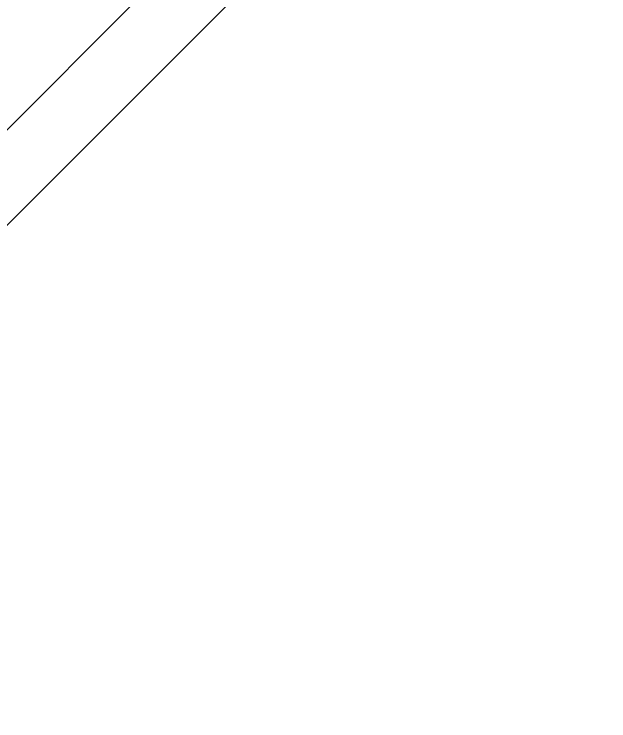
# Model space of a CAD drawing. Header units: inches. Extents: x 0.1 to 10.9, y 0 to 8.5.
# Drawn here: x 4.233 to 5.106, y 4.094 to 5.13 of the extents above; entities that cross this region are included whole.
import ezdxf

# ---------------------------------------------------------------- set-up
doc = ezdxf.new("R2010")
doc.units = ezdxf.units.IN
doc.header["$MEASUREMENT"] = 0
doc.styles.add('SLDTEXTSTYLE0', font='TXT', dxfattribs={"width": 0.75})
doc.dimstyles.new('SLDDIMSTYLE3', dxfattribs={"dimtxt": 0.083333, "dimasz": 0.125, "dimexe": 0, "dimexo": 0.0625, "dimgap": 0.020833, "dimtad": 0, "dimtih": 1, "dimtoh": 1, "dimlfac": 1.25, "dimrnd": 1e-09, "dimzin": 12, "dimdsep": 46, "dimtxsty": 'SLDTEXTSTYLE0', "dimsah": 1, "dimcen": 0.09, "dimadec": 0, "dimazin": 3, "dimtfac": 1, "dimtmove": 0, "dimatfit": 0, "dimfxl": 1, "dimfrac": 2, "dimtolj": 1, "dimtzin": 12, "dimarcsym": 0})
doc.dimstyles.new('SLDDIMSTYLE5', dxfattribs={"dimtxt": 0.083333, "dimasz": 0.125, "dimexe": 0, "dimexo": 0.0625, "dimgap": 0.020833, "dimtad": 0, "dimtih": 1, "dimtoh": 1, "dimlfac": 1.25, "dimrnd": 1e-09, "dimzin": 12, "dimdsep": 46, "dimtxsty": 'SLDTEXTSTYLE0', "dimsah": 1, "dimcen": 0, "dimadec": 0, "dimazin": 3, "dimtfac": 1, "dimtofl": 0, "dimtmove": 0, "dimatfit": 3, "dimfxl": 1, "dimfrac": 2, "dimtolj": 1, "dimtzin": 12, "dimarcsym": 0})

# ---------------------------------------------------------------- blocks, each defined once
blk = doc.blocks.new('_D_18')
at = {"color": 7, "linetype": 'Continuous', "lineweight": 0}
for p, q in [((4.2668, 6.353), (4.2668, 6.603)), ((4.9766, 6.353), (4.1968, 6.353)), ((4.2237, 6.165), (4.1968, 6.165)), ((4.2668, 5.2522), (4.2668, 6.165)), ((4.1168, 5.2522), (4.2668, 5.2522)), ((3.6321, 5.1904), (3.6152, 5.1904)), ((3.6152, 5.1904), (3.6152, 5.058)), ((4.0366, 5.1904), (4.0535, 5.1904)), ((4.0535, 5.1904), (4.0535, 5.058)), ((3.6152, 5.058), (3.6321, 5.058)), ((4.0535, 5.058), (4.0366, 5.058))]:
    blk.add_line(p, q, dxfattribs=at)
for points in [[(4.2668, 6.353), (4.2868, 6.478), (4.2468, 6.478)], [(4.2668, 6.165), (4.2468, 6.04), (4.2868, 6.04)]]:
    blk.add_solid(points, dxfattribs=at)
at = {"color": 7, "linetype": 'Continuous', "lineweight": 0, "char_height": 0.08333, "attachment_point": 1, "style": 'SLDTEXTSTYLE0'}
for s, insert in [('0.24in', (3.6932, 5.3147, -0.2173)), ('6.0mm', (3.6533, 5.1654, -0.2173)), ('TYP', (3.8873, 5.0161, -0.2173))]:
    blk.add_mtext(s, dxfattribs=dict(at, insert=insert))
blk = doc.blocks.new('_D_25')
at = {"color": 7, "linetype": 'Continuous', "lineweight": 0}
for p, q in [((4.8789, 5.6174), (4.0128, 4.7513)), ((4.0128, 4.7513), (3.8628, 4.7513))]:
    blk.add_line(p, q, dxfattribs=at)
blk.add_solid([(4.8789, 5.6174), (4.7764, 5.5431), (4.8047, 5.5148)], dxfattribs=at)
at = {"color": 7, "linetype": 'Continuous', "lineweight": 0, "attachment_point": 1, "style": 'SLDTEXTSTYLE0'}
for s, insert, char_height in [('#4-40 TAPPED HOLE', (2.8128, 4.7924, -0.2173), 0.083333), ('12 PLACES', (3.3044, 4.66, -0.2173), 0.08333)]:
    blk.add_mtext(s, dxfattribs=dict(at, insert=insert, char_height=char_height))
blk = doc.blocks.new('_D_26')
at = {"color": 7, "linetype": 'Continuous', "lineweight": 0}
for p, q in [((5.0276, 5.626), (3.8421, 4.4405)), ((3.8421, 4.4405), (3.6921, 4.4405))]:
    blk.add_line(p, q, dxfattribs=at)
blk.add_solid([(5.0276, 5.626), (4.9251, 5.5518), (4.9533, 5.5235)], dxfattribs=at)
at = {"color": 7, "linetype": 'Continuous', "lineweight": 0, "attachment_point": 1, "style": 'SLDTEXTSTYLE0'}
for s, insert, char_height in [('#6-32 TAPPED HOLE', (2.6421, 4.4817, -0.2173), 0.083333), ('16 PLACES', (3.1336, 4.3492, -0.2173), 0.08333)]:
    blk.add_mtext(s, dxfattribs=dict(at, insert=insert, char_height=char_height))

msp = doc.modelspace()

# ---------------------------------------------------------------- dimensions: what is measured, and where the dimension line sits
at = {"color": 7, "linetype": 'Continuous', "lineweight": 0}
dim = msp.add_linear_dim(base=(4.2668459683, 6.3530430501), p1=(4.2736602785, 6.1650430501), p2=(5.0266223727, 6.3530430501), angle=90, text='<>\\PTYP', dimstyle='SLDDIMSTYLE3', dxfattribs=at)
dim.commit()
dim.dimension.update_dxf_attribs({"geometry": '_D_18', "text_midpoint": (4.2668459683, 5.2522340569), "dimtype": 160})
for p1, p2, text, picture, middle in [((5.1057, 5.7041), (5.0276, 5.626), '#6-32 TAPPED HOLE\\P16 PLACES', '_D_26', (3.1671, 4.4405)), ((4.9423, 5.6807), (4.8789, 5.6174), '#4-40 TAPPED HOLE\\P12 PLACES', '_D_25', (3.3378, 4.7513))]:
    dim = msp.add_diameter_dim_2p(p1=p1, p2=p2, text=text, dimstyle='SLDDIMSTYLE5', override={"dimpost": '<>'}, dxfattribs=at)
    dim.commit()
    dim.dimension.update_dxf_attribs({"geometry": picture, "text_midpoint": middle, "dimtype": 163})

doc.saveas('drawing.dxf')
